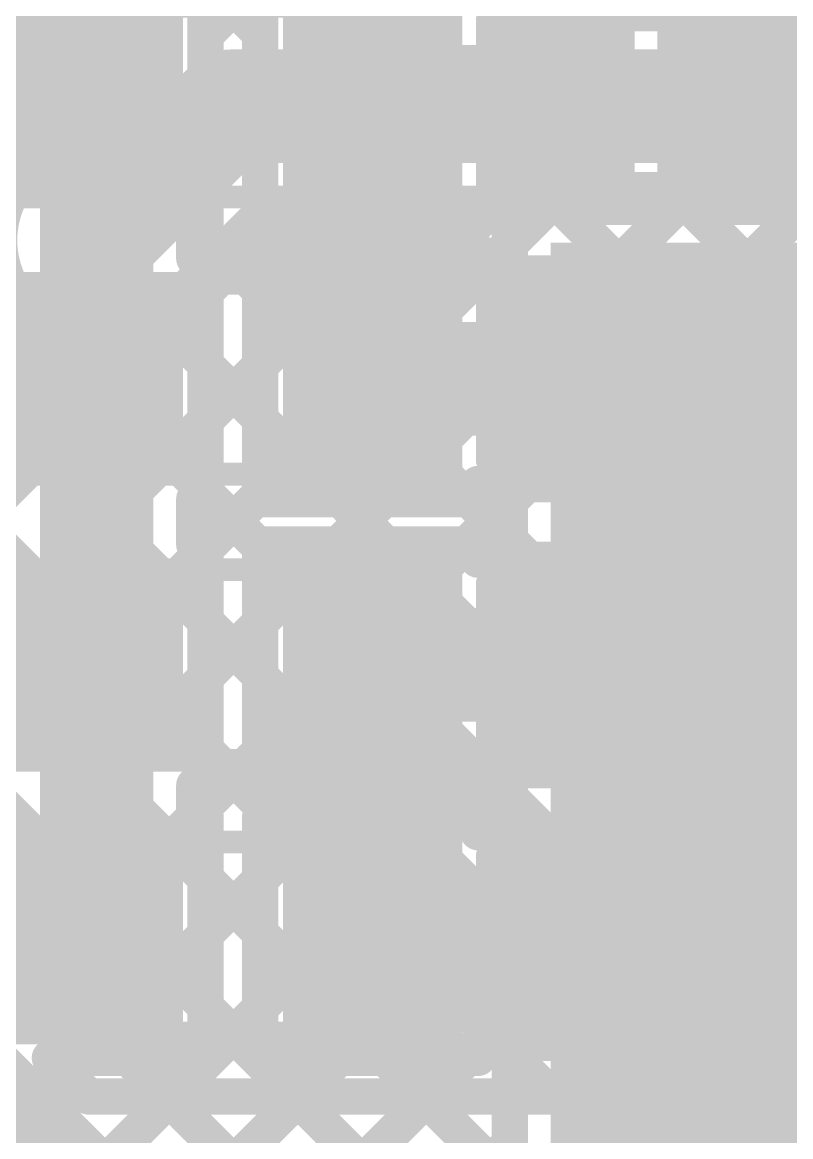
# Model space of a CAD drawing. Header units: millimetres. Extents: x -0.01 to 3.73, y -0.01 to 3.05.
# Drawn here: x 1.9226 to 2.0918, y 1.4221 to 1.6675 of the extents above; entities that cross this region are included whole.
import ezdxf

# ---------------------------------------------------------------- set-up
doc = ezdxf.new("R2010")
doc.units = ezdxf.units.MM
doc.header["$MEASUREMENT"] = 0
for name, color, linetype in [('BottomLayer', 5, 'Continuous'), ('BottomPaste', 16, 'Continuous'), ('BottomSolder', 6, 'Continuous'), ('TopLayer', 1, 'Continuous'), ('TopOverlay', 2, 'Continuous'), ('TopPaste', 8, 'Continuous'), ('TopSolder', 216, 'Continuous'), ('ViaHoleLayer', 16, 'Continuous')]:
    doc.layers.add(name, color=color, linetype=linetype)

# ---------------------------------------------------------------- blocks, each defined once
blk = doc.blocks.new('R___0603_66')
at = {"layer": 'TopLayer'}
for points in [[(-0.015, 0.0175), (-0.015, -0.0175), (-0.045, -0.0175), (-0.045, 0.0175)], [(0.045, 0.0175), (0.045, -0.0175), (0.015, -0.0175), (0.015, 0.0175)]]:
    blk.add_hatch(color=1, dxfattribs=at).paths.add_polyline_path(points)
at = {"layer": 'TopPaste'}
for points in [[(-0.015, 0.0175), (-0.015, -0.0175), (-0.045, -0.0175), (-0.045, 0.0175)], [(0.045, 0.0175), (0.045, -0.0175), (0.015, -0.0175), (0.015, 0.0175)]]:
    blk.add_hatch(color=8, dxfattribs=at).paths.add_polyline_path(points)
at = {"layer": 'TopSolder'}
for points in [[(-0.011, 0.0215), (-0.011, -0.0215), (-0.049, -0.0215), (-0.049, 0.0215)], [(0.049, 0.0215), (0.049, -0.0215), (0.011, -0.0215), (0.011, 0.0215)]]:
    blk.add_hatch(color=216, dxfattribs=at).paths.add_polyline_path(points)
at = {"layer": 'TopOverlay', "const_width": 0.005}
for points in [[(-0.048, 0.021), (-0.048, -0.021)], [(0.048, 0.021), (-0.048, 0.021)], [(0.048, 0.021), (0.048, -0.021)], [(0.048, -0.021), (-0.048, -0.021)]]:
    blk.add_lwpolyline(points, dxfattribs=at)
at = {"layer": 'TopOverlay', "const_width": 0.0025}
for points in [[(-0.04925, 0.021, 1), (-0.04675, 0.021, 1)], [(-0.04925, 0.021, 1), (-0.04675, 0.021, 1)], [(0.04675, 0.021, 1), (0.04925, 0.021, 1)], [(0.04675, 0.021, 1), (0.04925, 0.021, 1)], [(-0.04925, -0.021, 1), (-0.04675, -0.021, 1)], [(-0.04925, -0.021, 1), (-0.04675, -0.021, 1)], [(0.04675, -0.021, 1), (0.04925, -0.021, 1)], [(0.04675, -0.021, 1), (0.04925, -0.021, 1)]]:
    blk.add_lwpolyline(points, format="xyb", close=True, dxfattribs=at)
blk = doc.blocks.new('R___0603_77')
at = {"layer": 'TopLayer'}
for points in [[(-0.015, 0.0175), (-0.015, -0.0175), (-0.045, -0.0175), (-0.045, 0.0175)], [(0.045, 0.0175), (0.045, -0.0175), (0.015, -0.0175), (0.015, 0.0175)]]:
    blk.add_hatch(color=1, dxfattribs=at).paths.add_polyline_path(points)
at = {"layer": 'TopPaste'}
for points in [[(-0.015, 0.0175), (-0.015, -0.0175), (-0.045, -0.0175), (-0.045, 0.0175)], [(0.045, 0.0175), (0.045, -0.0175), (0.015, -0.0175), (0.015, 0.0175)]]:
    blk.add_hatch(color=8, dxfattribs=at).paths.add_polyline_path(points)
at = {"layer": 'TopSolder'}
for points in [[(-0.011, 0.0215), (-0.011, -0.0215), (-0.049, -0.0215), (-0.049, 0.0215)], [(0.049, 0.0215), (0.049, -0.0215), (0.011, -0.0215), (0.011, 0.0215)]]:
    blk.add_hatch(color=216, dxfattribs=at).paths.add_polyline_path(points)
at = {"layer": 'TopOverlay', "const_width": 0.005}
for points in [[(-0.048, 0.021), (-0.048, -0.021)], [(0.048, 0.021), (-0.048, 0.021)], [(0.048, 0.021), (0.048, -0.021)], [(0.048, -0.021), (-0.048, -0.021)]]:
    blk.add_lwpolyline(points, dxfattribs=at)
at = {"layer": 'TopOverlay', "const_width": 0.0025}
for points in [[(-0.04925, 0.021, 1), (-0.04675, 0.021, 1)], [(-0.04925, 0.021, 1), (-0.04675, 0.021, 1)], [(0.04675, 0.021, 1), (0.04925, 0.021, 1)], [(0.04675, 0.021, 1), (0.04925, 0.021, 1)], [(-0.04925, -0.021, 1), (-0.04675, -0.021, 1)], [(-0.04925, -0.021, 1), (-0.04675, -0.021, 1)], [(0.04675, -0.021, 1), (0.04925, -0.021, 1)], [(0.04675, -0.021, 1), (0.04925, -0.021, 1)]]:
    blk.add_lwpolyline(points, format="xyb", close=True, dxfattribs=at)
blk = doc.blocks.new('R___0603_85')
at = {"layer": 'TopLayer'}
for points in [[(-0.015, 0.0175), (-0.015, -0.0175), (-0.045, -0.0175), (-0.045, 0.0175)], [(0.045, 0.0175), (0.045, -0.0175), (0.015, -0.0175), (0.015, 0.0175)]]:
    blk.add_hatch(color=1, dxfattribs=at).paths.add_polyline_path(points)
at = {"layer": 'TopPaste'}
for points in [[(-0.015, 0.0175), (-0.015, -0.0175), (-0.045, -0.0175), (-0.045, 0.0175)], [(0.045, 0.0175), (0.045, -0.0175), (0.015, -0.0175), (0.015, 0.0175)]]:
    blk.add_hatch(color=8, dxfattribs=at).paths.add_polyline_path(points)
at = {"layer": 'TopSolder'}
for points in [[(-0.011, 0.0215), (-0.011, -0.0215), (-0.049, -0.0215), (-0.049, 0.0215)], [(0.049, 0.0215), (0.049, -0.0215), (0.011, -0.0215), (0.011, 0.0215)]]:
    blk.add_hatch(color=216, dxfattribs=at).paths.add_polyline_path(points)
at = {"layer": 'TopOverlay', "const_width": 0.005}
for points in [[(-0.048, 0.021), (-0.048, -0.021)], [(0.048, 0.021), (-0.048, 0.021)], [(0.048, 0.021), (0.048, -0.021)], [(0.048, -0.021), (-0.048, -0.021)]]:
    blk.add_lwpolyline(points, dxfattribs=at)
at = {"layer": 'TopOverlay', "const_width": 0.0025}
for points in [[(-0.04925, 0.021, 1), (-0.04675, 0.021, 1)], [(-0.04925, 0.021, 1), (-0.04675, 0.021, 1)], [(0.04675, 0.021, 1), (0.04925, 0.021, 1)], [(0.04675, 0.021, 1), (0.04925, 0.021, 1)], [(-0.04925, -0.021, 1), (-0.04675, -0.021, 1)], [(-0.04925, -0.021, 1), (-0.04675, -0.021, 1)], [(0.04675, -0.021, 1), (0.04925, -0.021, 1)], [(0.04675, -0.021, 1), (0.04925, -0.021, 1)]]:
    blk.add_lwpolyline(points, format="xyb", close=True, dxfattribs=at)
blk = doc.blocks.new('R___0603_97')
at = {"layer": 'TopLayer'}
for points in [[(-0.015, 0.0175), (-0.015, -0.0175), (-0.045, -0.0175), (-0.045, 0.0175)], [(0.045, 0.0175), (0.045, -0.0175), (0.015, -0.0175), (0.015, 0.0175)]]:
    blk.add_hatch(color=1, dxfattribs=at).paths.add_polyline_path(points)
at = {"layer": 'TopPaste'}
for points in [[(-0.015, 0.0175), (-0.015, -0.0175), (-0.045, -0.0175), (-0.045, 0.0175)], [(0.045, 0.0175), (0.045, -0.0175), (0.015, -0.0175), (0.015, 0.0175)]]:
    blk.add_hatch(color=8, dxfattribs=at).paths.add_polyline_path(points)
at = {"layer": 'TopSolder'}
for points in [[(-0.011, 0.0215), (-0.011, -0.0215), (-0.049, -0.0215), (-0.049, 0.0215)], [(0.049, 0.0215), (0.049, -0.0215), (0.011, -0.0215), (0.011, 0.0215)]]:
    blk.add_hatch(color=216, dxfattribs=at).paths.add_polyline_path(points)
at = {"layer": 'TopOverlay', "const_width": 0.005}
for points in [[(-0.048, 0.021), (-0.048, -0.021)], [(0.048, 0.021), (-0.048, 0.021)], [(0.048, 0.021), (0.048, -0.021)], [(0.048, -0.021), (-0.048, -0.021)]]:
    blk.add_lwpolyline(points, dxfattribs=at)
at = {"layer": 'TopOverlay', "const_width": 0.0025}
for points in [[(-0.04925, 0.021, 1), (-0.04675, 0.021, 1)], [(-0.04925, 0.021, 1), (-0.04675, 0.021, 1)], [(0.04675, 0.021, 1), (0.04925, 0.021, 1)], [(0.04675, 0.021, 1), (0.04925, 0.021, 1)], [(-0.04925, -0.021, 1), (-0.04675, -0.021, 1)], [(-0.04925, -0.021, 1), (-0.04675, -0.021, 1)], [(0.04675, -0.021, 1), (0.04925, -0.021, 1)], [(0.04675, -0.021, 1), (0.04925, -0.021, 1)]]:
    blk.add_lwpolyline(points, format="xyb", close=True, dxfattribs=at)
blk = doc.blocks.new('D2PAK_B_116')
at = {"layer": 'BottomLayer'}
blk.add_hatch(color=5, dxfattribs=at).paths.add_polyline_path([(-0.05433, 0.14488), (-0.14567, 0.14488), (-0.14567, 0.29488), (-0.05433, 0.29488)])
at = {"layer": 'BottomPaste'}
blk.add_hatch(color=16, dxfattribs=at).paths.add_polyline_path([(-0.05433, 0.14488), (-0.14567, 0.14488), (-0.14567, 0.29488), (-0.05433, 0.29488)])
at = {"layer": 'BottomSolder'}
blk.add_hatch(color=6, dxfattribs=at).paths.add_polyline_path([(-0.05033, 0.14088), (-0.14967, 0.14088), (-0.14967, 0.29888), (-0.05033, 0.29888)])
blk = doc.blocks.new('LED_0402_129')
at = {"layer": 'TopLayer'}
for points in [[(-0.03091, 0.01417), (-0.0065, 0.01417), (-0.0065, -0.01417), (-0.03091, -0.01417)], [(0.0065, 0.01417), (0.03091, 0.01417), (0.03091, -0.01417), (0.0065, -0.01417)]]:
    blk.add_hatch(color=1, dxfattribs=at).paths.add_polyline_path(points)
at = {"layer": 'TopOverlay'}
blk.add_hatch(color=2, dxfattribs=at).paths.add_polyline_path([(0.037, -0.02), (0.061, -0.02), (0.061, 0.02), (0.037, 0.02)])
at = {"layer": 'TopPaste'}
for points in [[(-0.03091, 0.01417), (-0.0065, 0.01417), (-0.0065, -0.01417), (-0.03091, -0.01417)], [(0.0065, 0.01417), (0.03091, 0.01417), (0.03091, -0.01417), (0.0065, -0.01417)]]:
    blk.add_hatch(color=8, dxfattribs=at).paths.add_polyline_path(points)
at = {"layer": 'TopSolder'}
for points in [[(-0.03491, 0.01817), (-0.0025, 0.01817), (-0.0025, -0.01817), (-0.03491, -0.01817)], [(0.0025, 0.01817), (0.03491, 0.01817), (0.03491, -0.01817), (0.0025, -0.01817)]]:
    blk.add_hatch(color=216, dxfattribs=at).paths.add_polyline_path(points)
at = {"layer": 'TopOverlay', "const_width": 0.005}
for points in [[(-0.035, 0.018), (0.037, 0.018)], [(-0.035, -0.018), (-0.035, 0.018)], [(0.037, -0.018), (0.037, 0.018)], [(-0.035, -0.018), (0.037, -0.018)]]:
    blk.add_lwpolyline(points, dxfattribs=at)
at = {"layer": 'TopOverlay', "const_width": 0.0025}
for points in [[(-0.03625, 0.018, 1), (-0.03375, 0.018, 1)], [(-0.03625, 0.018, 1), (-0.03375, 0.018, 1)], [(0.03575, 0.018, 1), (0.03825, 0.018, 1)], [(0.03575, 0.018, 1), (0.03825, 0.018, 1)], [(-0.03625, -0.018, 1), (-0.03375, -0.018, 1)], [(-0.03625, -0.018, 1), (-0.03375, -0.018, 1)], [(0.03575, -0.018, 1), (0.03825, -0.018, 1)], [(0.03575, -0.018, 1), (0.03825, -0.018, 1)]]:
    blk.add_lwpolyline(points, format="xyb", close=True, dxfattribs=at)
blk = doc.blocks.new('LED_0402_130')
at = {"layer": 'TopLayer'}
for points in [[(-0.03091, 0.01417), (-0.0065, 0.01417), (-0.0065, -0.01417), (-0.03091, -0.01417)], [(0.0065, 0.01417), (0.03091, 0.01417), (0.03091, -0.01417), (0.0065, -0.01417)]]:
    blk.add_hatch(color=1, dxfattribs=at).paths.add_polyline_path(points)
at = {"layer": 'TopOverlay'}
blk.add_hatch(color=2, dxfattribs=at).paths.add_polyline_path([(0.037, -0.02), (0.061, -0.02), (0.061, 0.02), (0.037, 0.02)])
at = {"layer": 'TopPaste'}
for points in [[(-0.03091, 0.01417), (-0.0065, 0.01417), (-0.0065, -0.01417), (-0.03091, -0.01417)], [(0.0065, 0.01417), (0.03091, 0.01417), (0.03091, -0.01417), (0.0065, -0.01417)]]:
    blk.add_hatch(color=8, dxfattribs=at).paths.add_polyline_path(points)
at = {"layer": 'TopSolder'}
for points in [[(-0.03491, 0.01817), (-0.0025, 0.01817), (-0.0025, -0.01817), (-0.03491, -0.01817)], [(0.0025, 0.01817), (0.03491, 0.01817), (0.03491, -0.01817), (0.0025, -0.01817)]]:
    blk.add_hatch(color=216, dxfattribs=at).paths.add_polyline_path(points)
at = {"layer": 'TopOverlay', "const_width": 0.005}
for points in [[(-0.035, 0.018), (0.037, 0.018)], [(-0.035, -0.018), (-0.035, 0.018)], [(0.037, -0.018), (0.037, 0.018)], [(-0.035, -0.018), (0.037, -0.018)]]:
    blk.add_lwpolyline(points, dxfattribs=at)
at = {"layer": 'TopOverlay', "const_width": 0.0025}
for points in [[(-0.03625, 0.018, 1), (-0.03375, 0.018, 1)], [(-0.03625, 0.018, 1), (-0.03375, 0.018, 1)], [(0.03575, 0.018, 1), (0.03825, 0.018, 1)], [(0.03575, 0.018, 1), (0.03825, 0.018, 1)], [(-0.03625, -0.018, 1), (-0.03375, -0.018, 1)], [(-0.03625, -0.018, 1), (-0.03375, -0.018, 1)], [(0.03575, -0.018, 1), (0.03825, -0.018, 1)], [(0.03575, -0.018, 1), (0.03825, -0.018, 1)]]:
    blk.add_lwpolyline(points, format="xyb", close=True, dxfattribs=at)
blk = doc.blocks.new('LED_0402_131')
at = {"layer": 'TopLayer'}
for points in [[(-0.03091, 0.01417), (-0.0065, 0.01417), (-0.0065, -0.01417), (-0.03091, -0.01417)], [(0.0065, 0.01417), (0.03091, 0.01417), (0.03091, -0.01417), (0.0065, -0.01417)]]:
    blk.add_hatch(color=1, dxfattribs=at).paths.add_polyline_path(points)
at = {"layer": 'TopOverlay'}
blk.add_hatch(color=2, dxfattribs=at).paths.add_polyline_path([(0.037, -0.02), (0.061, -0.02), (0.061, 0.02), (0.037, 0.02)])
at = {"layer": 'TopPaste'}
for points in [[(-0.03091, 0.01417), (-0.0065, 0.01417), (-0.0065, -0.01417), (-0.03091, -0.01417)], [(0.0065, 0.01417), (0.03091, 0.01417), (0.03091, -0.01417), (0.0065, -0.01417)]]:
    blk.add_hatch(color=8, dxfattribs=at).paths.add_polyline_path(points)
at = {"layer": 'TopSolder'}
for points in [[(-0.03491, 0.01817), (-0.0025, 0.01817), (-0.0025, -0.01817), (-0.03491, -0.01817)], [(0.0025, 0.01817), (0.03491, 0.01817), (0.03491, -0.01817), (0.0025, -0.01817)]]:
    blk.add_hatch(color=216, dxfattribs=at).paths.add_polyline_path(points)
at = {"layer": 'TopOverlay', "const_width": 0.005}
for points in [[(-0.035, 0.018), (0.037, 0.018)], [(-0.035, -0.018), (-0.035, 0.018)], [(0.037, -0.018), (0.037, 0.018)], [(-0.035, -0.018), (0.037, -0.018)]]:
    blk.add_lwpolyline(points, dxfattribs=at)
at = {"layer": 'TopOverlay', "const_width": 0.0025}
for points in [[(-0.03625, 0.018, 1), (-0.03375, 0.018, 1)], [(-0.03625, 0.018, 1), (-0.03375, 0.018, 1)], [(0.03575, 0.018, 1), (0.03825, 0.018, 1)], [(0.03575, 0.018, 1), (0.03825, 0.018, 1)], [(-0.03625, -0.018, 1), (-0.03375, -0.018, 1)], [(-0.03625, -0.018, 1), (-0.03375, -0.018, 1)], [(0.03575, -0.018, 1), (0.03825, -0.018, 1)], [(0.03575, -0.018, 1), (0.03825, -0.018, 1)]]:
    blk.add_lwpolyline(points, format="xyb", close=True, dxfattribs=at)
blk = doc.blocks.new('LED_0402_132')
at = {"layer": 'TopLayer'}
for points in [[(-0.03091, 0.01417), (-0.0065, 0.01417), (-0.0065, -0.01417), (-0.03091, -0.01417)], [(0.0065, 0.01417), (0.03091, 0.01417), (0.03091, -0.01417), (0.0065, -0.01417)]]:
    blk.add_hatch(color=1, dxfattribs=at).paths.add_polyline_path(points)
at = {"layer": 'TopOverlay'}
blk.add_hatch(color=2, dxfattribs=at).paths.add_polyline_path([(0.037, -0.02), (0.061, -0.02), (0.061, 0.02), (0.037, 0.02)])
at = {"layer": 'TopPaste'}
for points in [[(-0.03091, 0.01417), (-0.0065, 0.01417), (-0.0065, -0.01417), (-0.03091, -0.01417)], [(0.0065, 0.01417), (0.03091, 0.01417), (0.03091, -0.01417), (0.0065, -0.01417)]]:
    blk.add_hatch(color=8, dxfattribs=at).paths.add_polyline_path(points)
at = {"layer": 'TopSolder'}
for points in [[(-0.03491, 0.01817), (-0.0025, 0.01817), (-0.0025, -0.01817), (-0.03491, -0.01817)], [(0.0025, 0.01817), (0.03491, 0.01817), (0.03491, -0.01817), (0.0025, -0.01817)]]:
    blk.add_hatch(color=216, dxfattribs=at).paths.add_polyline_path(points)
at = {"layer": 'TopOverlay', "const_width": 0.005}
for points in [[(-0.035, 0.018), (0.037, 0.018)], [(-0.035, -0.018), (-0.035, 0.018)], [(0.037, -0.018), (0.037, 0.018)], [(-0.035, -0.018), (0.037, -0.018)]]:
    blk.add_lwpolyline(points, dxfattribs=at)
at = {"layer": 'TopOverlay', "const_width": 0.0025}
for points in [[(-0.03625, 0.018, 1), (-0.03375, 0.018, 1)], [(-0.03625, 0.018, 1), (-0.03375, 0.018, 1)], [(0.03575, 0.018, 1), (0.03825, 0.018, 1)], [(0.03575, 0.018, 1), (0.03825, 0.018, 1)], [(-0.03625, -0.018, 1), (-0.03375, -0.018, 1)], [(-0.03625, -0.018, 1), (-0.03375, -0.018, 1)], [(0.03575, -0.018, 1), (0.03825, -0.018, 1)], [(0.03575, -0.018, 1), (0.03825, -0.018, 1)]]:
    blk.add_lwpolyline(points, format="xyb", close=True, dxfattribs=at)

msp = doc.modelspace()

# ---------------------------------------------------------------- hatches: boundary and pattern name
at = {"layer": 'BottomLayer'}
h = msp.add_hatch(color=5, dxfattribs=at)
edge = h.paths.add_edge_path()
edge.add_arc((1.939, 1.6195), 0.01181, 0, 360)
msp.add_hatch(color=5, dxfattribs=at).paths.add_polyline_path([(2.039, 1.33), (2.184, 1.33), (2.184, 1.619), (2.039, 1.619)])
at = {"layer": 'TopLayer'}
h = msp.add_hatch(color=1, dxfattribs=at)
edge = h.paths.add_edge_path()
edge.add_arc((1.939, 1.6195), 0.01181, 0, 360)
at = {"layer": 'ViaHoleLayer'}
h = msp.add_hatch(color=16, dxfattribs=at)
edge = h.paths.add_edge_path()
edge.add_arc((1.939, 1.6195), 0.00591, 0, 360)

# ---------------------------------------------------------------- linework, layer by layer
at = {"layer": 'BottomLayer'}
for points, const_width in [([(1.7, 1.6615), (1.95059, 1.6615)], 0.008), ([(1.78052, 1.6615), (2.03, 1.41201)], 0.008), ([(1.787, 1.51701), (1.93149, 1.6615)], 0.008), ([(1.8088, 1.6615), (2.03, 1.4403)], 0.008), ([(1.83708, 1.6615), (2.03, 1.46858)], 0.008), ([(1.86537, 1.6615), (2.03, 1.49687)], 0.008), ([(1.89365, 1.6615), (1.92222, 1.63294)], 0.008), ([(1.92194, 1.6615), (1.93627, 1.64717)], 0.008), ([(1.9238, 1.6347), (1.95059, 1.6615)], 0.008), ([(1.939, 1.6195), (1.9685, 1.649)], 0.025), ([(1.9685, 1.649), (2.249, 1.649)], 0.025), ([(1.85761, 1.50276), (1.98234, 1.6275)], 0.008), ([(1.88589, 1.50276), (2.01063, 1.6275)], 0.008), ([(1.9542, 1.6043), (1.97741, 1.6275)], 0.008), ([(1.97741, 1.6275), (2.03, 1.6275)], 0.008), ([(1.98422, 1.6275), (2.03, 1.58172)], 0.008), ([(2.0125, 1.6275), (2.03, 1.61)], 0.008), ([(2.03, 1.321), (2.03, 1.6275)], 0.008), ([(1.89567, 1.48426), (2.03, 1.61859)], 0.008), ([(1.96667, 1.61677), (2.03, 1.55344)], 0.008), ([(1.8058, 1.60793), (2.03, 1.38373)], 0.008), ([(1.82932, 1.50276), (1.92774, 1.60118)], 0.008), ([(1.95244, 1.60272), (2.03, 1.52515)], 0.008), ([(1.89567, 1.45597), (2.03, 1.5903)], 0.008), ([(1.89567, 1.42769), (2.03, 1.56202)], 0.008), ([(1.89567, 1.3994), (2.03, 1.53374)], 0.008), ([(1.89567, 1.37112), (2.03, 1.50545)], 0.008), ([(1.89567, 1.48978), (2.03, 1.35545)], 0.008), ([(1.89567, 1.34284), (2.03, 1.47717)], 0.008), ([(1.89567, 1.46149), (2.03, 1.32716)], 0.008), ([(1.85862, 1.2775), (2.03, 1.44888)], 0.008), ([(1.92807, 1.31867), (2.03, 1.4206)], 0.008)]:
    msp.add_lwpolyline(points, dxfattribs=dict(at, const_width=const_width))
for points, const_width in [([(1.91994, 1.6615, 1), (1.92394, 1.6615, 1)], 0.004), ([(1.92949, 1.6615, 1), (1.93349, 1.6615, 1)], 0.004), ([(1.94859, 1.6615, 1), (1.95259, 1.6615, 1)], 0.004), ([(1.94859, 1.6615, 1), (1.95259, 1.6615, 1)], 0.004), ([(1.96225, 1.649, 1), (1.97475, 1.649, 1)], 0.0125), ([(1.96225, 1.649, 1), (1.97475, 1.649, 1)], 0.0125), ([(1.93427, 1.64717, 1), (1.93827, 1.64717, 1)], 0.004), ([(1.92022, 1.63294, 1), (1.92422, 1.63294, 1)], 0.004), ([(1.9218, 1.6347, 1), (1.9258, 1.6347, 1)], 0.004), ([(1.9218, 1.6347, 1), (1.9258, 1.6347, 1)], 0.004), ([(1.93275, 1.6195, 1), (1.94525, 1.6195, 1)], 0.0125), ([(1.97541, 1.6275, 1), (1.97941, 1.6275, 1)], 0.004), ([(1.97541, 1.6275, 1), (1.97941, 1.6275, 1)], 0.004), ([(1.98034, 1.6275, 1), (1.98434, 1.6275, 1)], 0.004), ([(1.98222, 1.6275, 1), (1.98622, 1.6275, 1)], 0.004), ([(2.00863, 1.6275, 1), (2.01263, 1.6275, 1)], 0.004), ([(2.0105, 1.6275, 1), (2.0145, 1.6275, 1)], 0.004), ([(2.028, 1.6275, 1), (2.032, 1.6275, 1)], 0.004), ([(2.028, 1.6275, 1), (2.032, 1.6275, 1)], 0.004), ([(2.028, 1.61859, 1), (2.032, 1.61859, 1)], 0.004), ([(1.96467, 1.61677, 1), (1.96867, 1.61677, 1)], 0.004), ([(2.028, 1.61, 1), (2.032, 1.61, 1)], 0.004), ([(1.9522, 1.6043, 1), (1.9562, 1.6043, 1)], 0.004), ([(1.9522, 1.6043, 1), (1.9562, 1.6043, 1)], 0.004), ([(1.92574, 1.60118, 1), (1.92974, 1.60118, 1)], 0.004), ([(1.95044, 1.60272, 1), (1.95444, 1.60272, 1)], 0.004), ([(2.028, 1.5903, 1), (2.032, 1.5903, 1)], 0.004), ([(2.028, 1.58172, 1), (2.032, 1.58172, 1)], 0.004), ([(2.028, 1.56202, 1), (2.032, 1.56202, 1)], 0.004), ([(2.028, 1.55344, 1), (2.032, 1.55344, 1)], 0.004), ([(2.028, 1.53374, 1), (2.032, 1.53374, 1)], 0.004), ([(2.028, 1.52515, 1), (2.032, 1.52515, 1)], 0.004), ([(2.028, 1.50545, 1), (2.032, 1.50545, 1)], 0.004), ([(2.028, 1.49687, 1), (2.032, 1.49687, 1)], 0.004), ([(2.028, 1.47717, 1), (2.032, 1.47717, 1)], 0.004), ([(2.028, 1.46858, 1), (2.032, 1.46858, 1)], 0.004), ([(2.028, 1.44888, 1), (2.032, 1.44888, 1)], 0.004), ([(2.028, 1.4403, 1), (2.032, 1.4403, 1)], 0.004), ([(2.028, 1.4206, 1), (2.032, 1.4206, 1)], 0.004)]:
    msp.add_lwpolyline(points, format="xyb", close=True, dxfattribs=dict(at, const_width=const_width))
at = {"layer": 'BottomLayer', "const_width": 0.008}
msp.add_lwpolyline([(1.9542, 1.6043, -1), (1.9238, 1.6347)], format="xyb", dxfattribs=at)
at = {"layer": 'TopLayer'}
for points, const_width in [([(1.963, 1.66473), (2.03577, 1.7375)], 0.008), ([(1.9625, 1.6775), (1.975, 1.665)], 0.008), ([(1.963, 1.6235), (1.963, 1.6765)], 0.008), ([(1.975, 1.6235), (1.975, 1.6765)], 0.008), ([(1.939, 1.6195), (1.939, 1.65)], 0.025), ([(1.999, 1.65), (2.0413, 1.65)], 0.025), ([(2.0787, 1.65), (2.19, 1.65)], 0.025), ([(1.963, 1.64872), (1.975, 1.63672)], 0.008), ([(1.963, 1.63644), (1.975, 1.64844)], 0.008), ([(1.939, 1.589), (1.939, 1.6195)], 0.025), ([(2.023, 1.6235), (2.023, 1.62683)], 0.008), ([(2.023, 1.62683), (2.0575, 1.62683)], 0.008), ([(2.02359, 1.61217), (2.03824, 1.62683)], 0.008), ([(2.04146, 1.62683), (2.05611, 1.61217)], 0.008), ([(2.05187, 1.61217), (2.06652, 1.62683)], 0.008), ([(2.0575, 1.62683), (2.0625, 1.62683)], 0.008), ([(2.0575, 1.62683), (2.0625, 1.62683)], 0.008), ([(2.0625, 1.62683), (2.09991, 1.62683)], 0.008), ([(2.06974, 1.62683), (2.0844, 1.61217)], 0.008), ([(2.08015, 1.61217), (2.09481, 1.62683)], 0.008), ([(1.9605, 1.6195), (1.9605, 1.6235)], 0.008), ([(1.9605, 1.62294), (1.975, 1.60844)], 0.008), ([(1.963, 1.60816), (1.97834, 1.6235)], 0.008), ([(1.975, 1.6235), (2.023, 1.6235)], 0.008), ([(1.98822, 1.6235), (1.99622, 1.6155)], 0.008), ([(1.99863, 1.6155), (2.00663, 1.6235)], 0.008), ([(2.0165, 1.6235), (2.02783, 1.61217)], 0.008), ([(1.9605, 1.6155), (1.9605, 1.6195)], 0.008), ([(1.963, 1.5625), (1.963, 1.6155)], 0.008), ([(1.975, 1.6155), (2.023, 1.6155)], 0.008), ([(1.975, 1.5625), (1.975, 1.6155)], 0.008), ([(2.023, 1.61217), (2.023, 1.6155)], 0.008), ([(1.73677, 1.61023), (1.931, 1.416)], 0.012), ([(2.023, 1.61217), (2.0575, 1.61217)], 0.008), ([(2.0575, 1.61217), (2.0625, 1.61217)], 0.008), ([(2.0575, 1.61217), (2.0625, 1.61217)], 0.008), ([(2.0625, 1.61217), (2.09991, 1.61217)], 0.008), ([(1.939, 1.526), (1.939, 1.589)], 0.025), ([(1.999, 1.589), (2.0413, 1.589)], 0.025), ([(2.0787, 1.589), (2.181, 1.589)], 0.025), ([(1.963, 1.59215), (1.975, 1.58015)], 0.008), ([(1.963, 1.57987), (1.975, 1.59187)], 0.008), ([(1.963, 1.56387), (1.975, 1.55187)], 0.008), ([(2.02048, 1.5525), (2.03381, 1.56583)], 0.008), ([(2.023, 1.56583), (2.0575, 1.56583)], 0.008), ([(2.023, 1.5625), (2.023, 1.56583)], 0.008), ([(2.04544, 1.54917), (2.06209, 1.56583)], 0.008), ([(2.04589, 1.56583), (2.06255, 1.54917)], 0.008), ([(2.0575, 1.56583), (2.0625, 1.56583)], 0.008), ([(2.0575, 1.56583), (2.0625, 1.56583)], 0.008), ([(2.0625, 1.56583), (2.09991, 1.56583)], 0.008), ([(2.07372, 1.54917), (2.09038, 1.56583)], 0.008), ([(2.07417, 1.56583), (2.09083, 1.54917)], 0.008), ([(1.9605, 1.5525), (1.9605, 1.5625)], 0.008), ([(1.963, 1.55159), (1.975, 1.56359)], 0.008), ([(1.975, 1.5625), (2.023, 1.5625)], 0.008), ([(1.9922, 1.5525), (2.0022, 1.5625)], 0.008), ([(1.99265, 1.5625), (2.00265, 1.5525)], 0.008), ([(2.02094, 1.5625), (2.03426, 1.54917)], 0.008), ([(1.963, 1.4995), (1.963, 1.5525)], 0.008), ([(1.975, 1.5525), (2.023, 1.5525)], 0.008), ([(1.975, 1.4995), (1.975, 1.5525)], 0.008), ([(2.023, 1.54917), (2.023, 1.5525)], 0.008), ([(2.023, 1.54917), (2.0575, 1.54917)], 0.008), ([(2.0575, 1.54917), (2.0625, 1.54917)], 0.008), ([(2.0575, 1.54917), (2.0625, 1.54917)], 0.008), ([(2.0625, 1.54917), (2.09991, 1.54917)], 0.008), ([(1.939, 1.466), (1.939, 1.526)], 0.025), ([(1.963, 1.53558), (1.975, 1.52358)], 0.008), ([(1.963, 1.5233), (1.975, 1.5353)], 0.008), ([(1.999, 1.526), (2.0413, 1.526)], 0.025), ([(2.0787, 1.526), (2.167, 1.526)], 0.025), ([(1.9605, 1.49252), (1.975, 1.50702)], 0.008), ([(1.963, 1.5073), (1.9778, 1.4925)], 0.008), ([(2.01705, 1.4925), (2.02738, 1.50283)], 0.008), ([(2.023, 1.50283), (2.0575, 1.50283)], 0.008), ([(2.023, 1.4995), (2.023, 1.50283)], 0.008), ([(2.02404, 1.50283), (2.03769, 1.48917)], 0.008), ([(2.04201, 1.48917), (2.05566, 1.50283)], 0.008), ([(2.05233, 1.50283), (2.06598, 1.48917)], 0.008), ([(2.0575, 1.50283), (2.0625, 1.50283)], 0.008), ([(2.0575, 1.50283), (2.0625, 1.50283)], 0.008), ([(2.0625, 1.50283), (2.09991, 1.50283)], 0.008), ([(2.07029, 1.48917), (2.08394, 1.50283)], 0.008), ([(2.08061, 1.50283), (2.09426, 1.48917)], 0.008), ([(1.9605, 1.4925), (1.9605, 1.4995)], 0.008), ([(1.975, 1.4995), (2.023, 1.4995)], 0.008), ([(1.98876, 1.4925), (1.99576, 1.4995)], 0.008), ([(1.99908, 1.4995), (2.00608, 1.4925)], 0.008), ([(1.963, 1.4395), (1.963, 1.4925)], 0.008), ([(1.975, 1.4925), (2.023, 1.4925)], 0.008), ([(1.975, 1.4395), (1.975, 1.4925)], 0.008), ([(2.023, 1.48917), (2.023, 1.4925)], 0.008), ([(2.023, 1.48917), (2.0575, 1.48917)], 0.008), ([(2.0575, 1.48917), (2.0625, 1.48917)], 0.008), ([(2.0575, 1.48917), (2.0625, 1.48917)], 0.008), ([(2.0625, 1.48917), (2.09991, 1.48917)], 0.008), ([(1.963, 1.47901), (1.975, 1.46701)], 0.008), ([(1.963, 1.46674), (1.975, 1.47874)], 0.008), ([(1.999, 1.466), (2.0413, 1.466)], 0.025), ([(2.0787, 1.466), (2.164, 1.466)], 0.025), ([(1.95555, 1.431), (1.975, 1.45045)], 0.008), ([(1.963, 1.45073), (1.98273, 1.431)], 0.008), ([(2.02062, 1.4395), (2.023, 1.44188)], 0.008), ([(2.023, 1.44283), (2.0575, 1.44283)], 0.008), ([(2.023, 1.4395), (2.023, 1.44283)], 0.008), ([(2.02747, 1.44283), (2.0393, 1.431)], 0.008), ([(2.0404, 1.431), (2.05223, 1.44283)], 0.008), ([(2.05576, 1.44283), (2.06758, 1.431)], 0.008), ([(2.0575, 1.44283), (2.0625, 1.44283)], 0.008), ([(2.0575, 1.44283), (2.0625, 1.44283)], 0.008), ([(2.0625, 1.44283), (2.09991, 1.44283)], 0.008), ([(2.06869, 1.431), (2.08051, 1.44283)], 0.008), ([(2.08404, 1.44283), (2.09587, 1.431)], 0.008), ([(1.92871, 1.4395), (1.93721, 1.431)], 0.008), ([(1.92871, 1.4395), (1.963, 1.4395)], 0.008), ([(1.93224, 1.43597), (1.93576, 1.4395)], 0.008), ([(1.94595, 1.4395), (1.95445, 1.431)], 0.008), ([(1.975, 1.4395), (2.023, 1.4395)], 0.008), ([(1.98383, 1.431), (1.99233, 1.4395)], 0.008), ([(2.00251, 1.4395), (2.01101, 1.431)], 0.008), ([(2.01212, 1.431), (2.02062, 1.4395)], 0.008), ([(1.93721, 1.431), (2.13758, 1.431)], 0.008)]:
    msp.add_lwpolyline(points, dxfattribs=dict(at, const_width=const_width))
for points, const_width in [([(1.961, 1.66473, 1), (1.965, 1.66473, 1)], 0.004), ([(1.973, 1.665, 1), (1.977, 1.665, 1)], 0.004), ([(1.93275, 1.65, 1), (1.94525, 1.65, 1)], 0.0125), ([(1.99275, 1.65, 1), (2.00525, 1.65, 1)], 0.0125), ([(2.03505, 1.65, 1), (2.04755, 1.65, 1)], 0.0125), ([(2.07245, 1.65, 1), (2.08495, 1.65, 1)], 0.0125), ([(1.961, 1.64872, 1), (1.965, 1.64872, 1)], 0.004), ([(1.973, 1.64844, 1), (1.977, 1.64844, 1)], 0.004), ([(1.961, 1.63644, 1), (1.965, 1.63644, 1)], 0.004), ([(1.973, 1.63672, 1), (1.977, 1.63672, 1)], 0.004), ([(1.93275, 1.6195, 1), (1.94525, 1.6195, 1)], 0.0125), ([(1.93275, 1.6195, 1), (1.94525, 1.6195, 1)], 0.0125), ([(2.021, 1.62683, 1), (2.025, 1.62683, 1)], 0.004), ([(2.021, 1.62683, 1), (2.025, 1.62683, 1)], 0.004), ([(2.03624, 1.62683, 1), (2.04024, 1.62683, 1)], 0.004), ([(2.03946, 1.62683, 1), (2.04346, 1.62683, 1)], 0.004), ([(2.0555, 1.62683, 1), (2.0595, 1.62683, 1)], 0.004), ([(2.0555, 1.62683, 1), (2.0595, 1.62683, 1)], 0.004), ([(2.0555, 1.62683, 1), (2.0595, 1.62683, 1)], 0.004), ([(2.0605, 1.62683, 1), (2.0645, 1.62683, 1)], 0.004), ([(2.0605, 1.62683, 1), (2.0645, 1.62683, 1)], 0.004), ([(2.0605, 1.62683, 1), (2.0645, 1.62683, 1)], 0.004), ([(2.06452, 1.62683, 1), (2.06852, 1.62683, 1)], 0.004), ([(2.06774, 1.62683, 1), (2.07174, 1.62683, 1)], 0.004), ([(2.09281, 1.62683, 1), (2.09681, 1.62683, 1)], 0.004), ([(1.9585, 1.6235, 1), (1.9625, 1.6235, 1)], 0.004), ([(1.9585, 1.62294, 1), (1.9625, 1.62294, 1)], 0.004), ([(1.961, 1.6235, 1), (1.965, 1.6235, 1)], 0.004), ([(1.973, 1.6235, 1), (1.977, 1.6235, 1)], 0.004), ([(1.973, 1.6235, 1), (1.977, 1.6235, 1)], 0.004), ([(1.97634, 1.6235, 1), (1.98034, 1.6235, 1)], 0.004), ([(1.98622, 1.6235, 1), (1.99022, 1.6235, 1)], 0.004), ([(2.00463, 1.6235, 1), (2.00863, 1.6235, 1)], 0.004), ([(2.0145, 1.6235, 1), (2.0185, 1.6235, 1)], 0.004), ([(2.021, 1.6235, 1), (2.025, 1.6235, 1)], 0.004), ([(2.021, 1.6235, 1), (2.025, 1.6235, 1)], 0.004), ([(1.9585, 1.6195, 1), (1.9625, 1.6195, 1)], 0.004), ([(1.9585, 1.6195, 1), (1.9625, 1.6195, 1)], 0.004), ([(1.9585, 1.6155, 1), (1.9625, 1.6155, 1)], 0.004), ([(1.961, 1.6155, 1), (1.965, 1.6155, 1)], 0.004), ([(1.973, 1.6155, 1), (1.977, 1.6155, 1)], 0.004), ([(1.973, 1.6155, 1), (1.977, 1.6155, 1)], 0.004), ([(1.99422, 1.6155, 1), (1.99822, 1.6155, 1)], 0.004), ([(1.99663, 1.6155, 1), (2.00063, 1.6155, 1)], 0.004), ([(2.021, 1.6155, 1), (2.025, 1.6155, 1)], 0.004), ([(2.021, 1.6155, 1), (2.025, 1.6155, 1)], 0.004), ([(2.021, 1.61217, 1), (2.025, 1.61217, 1)], 0.004), ([(2.021, 1.61217, 1), (2.025, 1.61217, 1)], 0.004), ([(2.02158, 1.61217, 1), (2.02558, 1.61217, 1)], 0.004), ([(2.02583, 1.61217, 1), (2.02983, 1.61217, 1)], 0.004), ([(2.04987, 1.61217, 1), (2.05387, 1.61217, 1)], 0.004), ([(2.05411, 1.61217, 1), (2.05811, 1.61217, 1)], 0.004), ([(2.0555, 1.61217, 1), (2.0595, 1.61217, 1)], 0.004), ([(2.0555, 1.61217, 1), (2.0595, 1.61217, 1)], 0.004), ([(2.0555, 1.61217, 1), (2.0595, 1.61217, 1)], 0.004), ([(2.0605, 1.61217, 1), (2.0645, 1.61217, 1)], 0.004), ([(2.0605, 1.61217, 1), (2.0645, 1.61217, 1)], 0.004), ([(2.0605, 1.61217, 1), (2.0645, 1.61217, 1)], 0.004), ([(2.07815, 1.61217, 1), (2.08215, 1.61217, 1)], 0.004), ([(2.0824, 1.61217, 1), (2.0864, 1.61217, 1)], 0.004), ([(1.961, 1.60816, 1), (1.965, 1.60816, 1)], 0.004), ([(1.973, 1.60844, 1), (1.977, 1.60844, 1)], 0.004), ([(1.93275, 1.589, 1), (1.94525, 1.589, 1)], 0.0125), ([(1.93275, 1.589, 1), (1.94525, 1.589, 1)], 0.0125), ([(1.99275, 1.589, 1), (2.00525, 1.589, 1)], 0.0125), ([(2.03505, 1.589, 1), (2.04755, 1.589, 1)], 0.0125), ([(2.07245, 1.589, 1), (2.08495, 1.589, 1)], 0.0125), ([(1.961, 1.59215, 1), (1.965, 1.59215, 1)], 0.004), ([(1.973, 1.59187, 1), (1.977, 1.59187, 1)], 0.004), ([(1.961, 1.57987, 1), (1.965, 1.57987, 1)], 0.004), ([(1.973, 1.58015, 1), (1.977, 1.58015, 1)], 0.004), ([(1.961, 1.56387, 1), (1.965, 1.56387, 1)], 0.004), ([(2.021, 1.56583, 1), (2.025, 1.56583, 1)], 0.004), ([(2.021, 1.56583, 1), (2.025, 1.56583, 1)], 0.004), ([(2.03181, 1.56583, 1), (2.03581, 1.56583, 1)], 0.004), ([(2.04389, 1.56583, 1), (2.04789, 1.56583, 1)], 0.004), ([(2.0555, 1.56583, 1), (2.0595, 1.56583, 1)], 0.004), ([(2.0555, 1.56583, 1), (2.0595, 1.56583, 1)], 0.004), ([(2.0555, 1.56583, 1), (2.0595, 1.56583, 1)], 0.004), ([(2.06009, 1.56583, 1), (2.06409, 1.56583, 1)], 0.004), ([(2.0605, 1.56583, 1), (2.0645, 1.56583, 1)], 0.004), ([(2.0605, 1.56583, 1), (2.0645, 1.56583, 1)], 0.004), ([(2.0605, 1.56583, 1), (2.0645, 1.56583, 1)], 0.004), ([(2.07217, 1.56583, 1), (2.07617, 1.56583, 1)], 0.004), ([(2.08838, 1.56583, 1), (2.09238, 1.56583, 1)], 0.004), ([(1.9585, 1.5625, 1), (1.9625, 1.5625, 1)], 0.004), ([(1.961, 1.5625, 1), (1.965, 1.5625, 1)], 0.004), ([(1.973, 1.56359, 1), (1.977, 1.56359, 1)], 0.004), ([(1.973, 1.5625, 1), (1.977, 1.5625, 1)], 0.004), ([(1.973, 1.5625, 1), (1.977, 1.5625, 1)], 0.004), ([(1.99065, 1.5625, 1), (1.99465, 1.5625, 1)], 0.004), ([(2.0002, 1.5625, 1), (2.0042, 1.5625, 1)], 0.004), ([(2.01894, 1.5625, 1), (2.02294, 1.5625, 1)], 0.004), ([(2.021, 1.5625, 1), (2.025, 1.5625, 1)], 0.004), ([(2.021, 1.5625, 1), (2.025, 1.5625, 1)], 0.004), ([(1.9585, 1.5525, 1), (1.9625, 1.5525, 1)], 0.004), ([(1.961, 1.5525, 1), (1.965, 1.5525, 1)], 0.004), ([(1.961, 1.55159, 1), (1.965, 1.55159, 1)], 0.004), ([(1.973, 1.5525, 1), (1.977, 1.5525, 1)], 0.004), ([(1.973, 1.5525, 1), (1.977, 1.5525, 1)], 0.004), ([(1.973, 1.55187, 1), (1.977, 1.55187, 1)], 0.004), ([(1.9902, 1.5525, 1), (1.9942, 1.5525, 1)], 0.004), ([(2.00065, 1.5525, 1), (2.00465, 1.5525, 1)], 0.004), ([(2.01848, 1.5525, 1), (2.02248, 1.5525, 1)], 0.004), ([(2.021, 1.5525, 1), (2.025, 1.5525, 1)], 0.004), ([(2.021, 1.5525, 1), (2.025, 1.5525, 1)], 0.004), ([(2.021, 1.54917, 1), (2.025, 1.54917, 1)], 0.004), ([(2.021, 1.54917, 1), (2.025, 1.54917, 1)], 0.004), ([(2.03226, 1.54917, 1), (2.03626, 1.54917, 1)], 0.004), ([(2.04344, 1.54917, 1), (2.04744, 1.54917, 1)], 0.004), ([(2.0555, 1.54917, 1), (2.0595, 1.54917, 1)], 0.004), ([(2.0555, 1.54917, 1), (2.0595, 1.54917, 1)], 0.004), ([(2.0555, 1.54917, 1), (2.0595, 1.54917, 1)], 0.004), ([(2.0605, 1.54917, 1), (2.0645, 1.54917, 1)], 0.004), ([(2.0605, 1.54917, 1), (2.0645, 1.54917, 1)], 0.004), ([(2.0605, 1.54917, 1), (2.0645, 1.54917, 1)], 0.004), ([(2.06055, 1.54917, 1), (2.06455, 1.54917, 1)], 0.004), ([(2.07172, 1.54917, 1), (2.07572, 1.54917, 1)], 0.004), ([(2.08883, 1.54917, 1), (2.09283, 1.54917, 1)], 0.004), ([(1.93275, 1.526, 1), (1.94525, 1.526, 1)], 0.0125), ([(1.93275, 1.526, 1), (1.94525, 1.526, 1)], 0.0125), ([(1.961, 1.53558, 1), (1.965, 1.53558, 1)], 0.004), ([(1.973, 1.5353, 1), (1.977, 1.5353, 1)], 0.004), ([(1.99275, 1.526, 1), (2.00525, 1.526, 1)], 0.0125), ([(2.03505, 1.526, 1), (2.04755, 1.526, 1)], 0.0125), ([(2.07245, 1.526, 1), (2.08495, 1.526, 1)], 0.0125), ([(1.961, 1.5233, 1), (1.965, 1.5233, 1)], 0.004), ([(1.973, 1.52358, 1), (1.977, 1.52358, 1)], 0.004), ([(1.961, 1.5073, 1), (1.965, 1.5073, 1)], 0.004), ([(1.973, 1.50702, 1), (1.977, 1.50702, 1)], 0.004), ([(2.021, 1.50283, 1), (2.025, 1.50283, 1)], 0.004), ([(2.021, 1.50283, 1), (2.025, 1.50283, 1)], 0.004), ([(2.02204, 1.50283, 1), (2.02604, 1.50283, 1)], 0.004), ([(2.02538, 1.50283, 1), (2.02938, 1.50283, 1)], 0.004), ([(2.05033, 1.50283, 1), (2.05433, 1.50283, 1)], 0.004), ([(2.05366, 1.50283, 1), (2.05766, 1.50283, 1)], 0.004), ([(2.0555, 1.50283, 1), (2.0595, 1.50283, 1)], 0.004), ([(2.0555, 1.50283, 1), (2.0595, 1.50283, 1)], 0.004), ([(2.0555, 1.50283, 1), (2.0595, 1.50283, 1)], 0.004), ([(2.0605, 1.50283, 1), (2.0645, 1.50283, 1)], 0.004), ([(2.0605, 1.50283, 1), (2.0645, 1.50283, 1)], 0.004), ([(2.0605, 1.50283, 1), (2.0645, 1.50283, 1)], 0.004), ([(2.07861, 1.50283, 1), (2.08261, 1.50283, 1)], 0.004), ([(2.08194, 1.50283, 1), (2.08594, 1.50283, 1)], 0.004), ([(1.9585, 1.4995, 1), (1.9625, 1.4995, 1)], 0.004), ([(1.961, 1.4995, 1), (1.965, 1.4995, 1)], 0.004), ([(1.973, 1.4995, 1), (1.977, 1.4995, 1)], 0.004), ([(1.973, 1.4995, 1), (1.977, 1.4995, 1)], 0.004), ([(1.99376, 1.4995, 1), (1.99776, 1.4995, 1)], 0.004), ([(1.99708, 1.4995, 1), (2.00108, 1.4995, 1)], 0.004), ([(2.021, 1.4995, 1), (2.025, 1.4995, 1)], 0.004), ([(2.021, 1.4995, 1), (2.025, 1.4995, 1)], 0.004), ([(1.9585, 1.49252, 1), (1.9625, 1.49252, 1)], 0.004), ([(1.9585, 1.4925, 1), (1.9625, 1.4925, 1)], 0.004), ([(1.961, 1.4925, 1), (1.965, 1.4925, 1)], 0.004), ([(1.973, 1.4925, 1), (1.977, 1.4925, 1)], 0.004), ([(1.973, 1.4925, 1), (1.977, 1.4925, 1)], 0.004), ([(1.9758, 1.4925, 1), (1.9798, 1.4925, 1)], 0.004), ([(1.98676, 1.4925, 1), (1.99076, 1.4925, 1)], 0.004), ([(2.00408, 1.4925, 1), (2.00808, 1.4925, 1)], 0.004), ([(2.01505, 1.4925, 1), (2.01905, 1.4925, 1)], 0.004), ([(2.021, 1.4925, 1), (2.025, 1.4925, 1)], 0.004), ([(2.021, 1.4925, 1), (2.025, 1.4925, 1)], 0.004), ([(2.021, 1.48917, 1), (2.025, 1.48917, 1)], 0.004), ([(2.021, 1.48917, 1), (2.025, 1.48917, 1)], 0.004), ([(2.03569, 1.48917, 1), (2.03969, 1.48917, 1)], 0.004), ([(2.04001, 1.48917, 1), (2.04401, 1.48917, 1)], 0.004), ([(2.0555, 1.48917, 1), (2.0595, 1.48917, 1)], 0.004), ([(2.0555, 1.48917, 1), (2.0595, 1.48917, 1)], 0.004), ([(2.0555, 1.48917, 1), (2.0595, 1.48917, 1)], 0.004), ([(2.0605, 1.48917, 1), (2.0645, 1.48917, 1)], 0.004), ([(2.0605, 1.48917, 1), (2.0645, 1.48917, 1)], 0.004), ([(2.0605, 1.48917, 1), (2.0645, 1.48917, 1)], 0.004), ([(2.06398, 1.48917, 1), (2.06798, 1.48917, 1)], 0.004), ([(2.06829, 1.48917, 1), (2.07229, 1.48917, 1)], 0.004), ([(2.09226, 1.48917, 1), (2.09626, 1.48917, 1)], 0.004), ([(1.961, 1.47901, 1), (1.965, 1.47901, 1)], 0.004), ([(1.973, 1.47874, 1), (1.977, 1.47874, 1)], 0.004), ([(1.93275, 1.466, 1), (1.94525, 1.466, 1)], 0.0125), ([(1.99275, 1.466, 1), (2.00525, 1.466, 1)], 0.0125), ([(2.03505, 1.466, 1), (2.04755, 1.466, 1)], 0.0125), ([(2.07245, 1.466, 1), (2.08495, 1.466, 1)], 0.0125), ([(1.961, 1.46674, 1), (1.965, 1.46674, 1)], 0.004), ([(1.973, 1.46701, 1), (1.977, 1.46701, 1)], 0.004), ([(1.961, 1.45073, 1), (1.965, 1.45073, 1)], 0.004), ([(1.973, 1.45045, 1), (1.977, 1.45045, 1)], 0.004), ([(2.021, 1.44283, 1), (2.025, 1.44283, 1)], 0.004), ([(2.021, 1.44283, 1), (2.025, 1.44283, 1)], 0.004), ([(2.021, 1.44188, 1), (2.025, 1.44188, 1)], 0.004), ([(2.02547, 1.44283, 1), (2.02947, 1.44283, 1)], 0.004), ([(2.05023, 1.44283, 1), (2.05423, 1.44283, 1)], 0.004), ([(2.05376, 1.44283, 1), (2.05776, 1.44283, 1)], 0.004), ([(2.0555, 1.44283, 1), (2.0595, 1.44283, 1)], 0.004), ([(2.0555, 1.44283, 1), (2.0595, 1.44283, 1)], 0.004), ([(2.0555, 1.44283, 1), (2.0595, 1.44283, 1)], 0.004), ([(2.0605, 1.44283, 1), (2.0645, 1.44283, 1)], 0.004), ([(2.0605, 1.44283, 1), (2.0645, 1.44283, 1)], 0.004), ([(2.0605, 1.44283, 1), (2.0645, 1.44283, 1)], 0.004), ([(2.07851, 1.44283, 1), (2.08251, 1.44283, 1)], 0.004), ([(2.08204, 1.44283, 1), (2.08604, 1.44283, 1)], 0.004), ([(1.92671, 1.4395, 1), (1.93071, 1.4395, 1)], 0.004), ([(1.92671, 1.4395, 1), (1.93071, 1.4395, 1)], 0.004), ([(1.93376, 1.4395, 1), (1.93776, 1.4395, 1)], 0.004), ([(1.94395, 1.4395, 1), (1.94795, 1.4395, 1)], 0.004), ([(1.961, 1.4395, 1), (1.965, 1.4395, 1)], 0.004), ([(1.961, 1.4395, 1), (1.965, 1.4395, 1)], 0.004), ([(1.973, 1.4395, 1), (1.977, 1.4395, 1)], 0.004), ([(1.973, 1.4395, 1), (1.977, 1.4395, 1)], 0.004), ([(1.99033, 1.4395, 1), (1.99433, 1.4395, 1)], 0.004), ([(2.00051, 1.4395, 1), (2.00451, 1.4395, 1)], 0.004), ([(2.01862, 1.4395, 1), (2.02262, 1.4395, 1)], 0.004), ([(2.01862, 1.4395, 1), (2.02262, 1.4395, 1)], 0.004), ([(2.021, 1.4395, 1), (2.025, 1.4395, 1)], 0.004), ([(2.021, 1.4395, 1), (2.025, 1.4395, 1)], 0.004), ([(1.93024, 1.43597, 1), (1.93424, 1.43597, 1)], 0.004), ([(1.93521, 1.431, 1), (1.93921, 1.431, 1)], 0.004), ([(1.93521, 1.431, 1), (1.93921, 1.431, 1)], 0.004), ([(1.95245, 1.431, 1), (1.95645, 1.431, 1)], 0.004), ([(1.95355, 1.431, 1), (1.95755, 1.431, 1)], 0.004), ([(1.98073, 1.431, 1), (1.98473, 1.431, 1)], 0.004), ([(1.98183, 1.431, 1), (1.98583, 1.431, 1)], 0.004), ([(2.00901, 1.431, 1), (2.01301, 1.431, 1)], 0.004), ([(2.01012, 1.431, 1), (2.01412, 1.431, 1)], 0.004), ([(2.0373, 1.431, 1), (2.0413, 1.431, 1)], 0.004), ([(2.0384, 1.431, 1), (2.0424, 1.431, 1)], 0.004), ([(2.06558, 1.431, 1), (2.06958, 1.431, 1)], 0.004), ([(2.06669, 1.431, 1), (2.07069, 1.431, 1)], 0.004)]:
    msp.add_lwpolyline(points, format="xyb", close=True, dxfattribs=dict(at, const_width=const_width))

# ---------------------------------------------------------------- block references
at = {"rotation": 180}
for name, p in [('R___0603_97', (1.969, 1.65)), ('R___0603_85', (1.969, 1.589)), ('R___0603_77', (1.969, 1.526)), ('R___0603_66', (1.969, 1.466))]:
    msp.add_blockref(name, p, dxfattribs=at)
for name, p in [('LED_0402_132', (2.06, 1.65)), ('LED_0402_131', (2.06, 1.589)), ('LED_0402_130', (2.06, 1.526)), ('D2PAK_B_116', (2.192, 1.19388)), ('LED_0402_129', (2.06, 1.466))]:
    msp.add_blockref(name, p)

doc.saveas('drawing.dxf')
